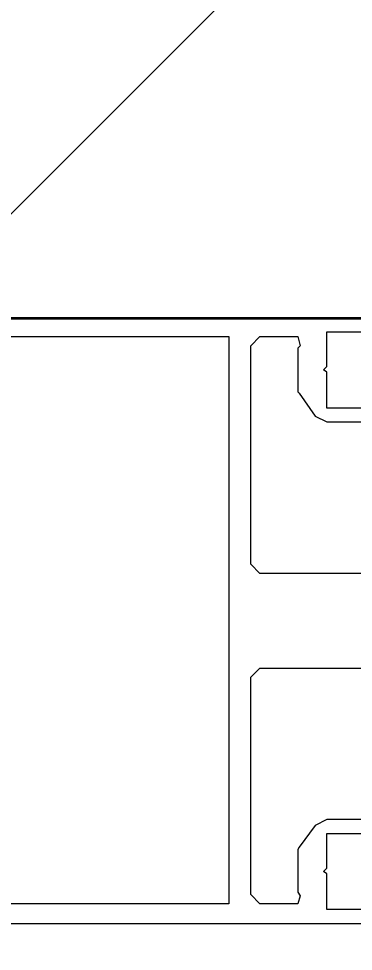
# Model space of a CAD drawing. Header units: millimetres. Extents: x 0 to 168960, y -92093 to 443706.
# Drawn here: x 41443.2 to 41478.6, y 213246.5 to 213345.1 of the extents above; entities that cross this region are included whole.
import ezdxf
from ezdxf.enums import TextEntityAlignment as Align

# ---------------------------------------------------------------- set-up
doc = ezdxf.new("R2018")
doc.units = ezdxf.units.MM
for name, color, linetype, lineweight in [('_0', 7, 'Continuous', 15), ('АР_Названия помещений', 124, 'Continuous', 5), ('АР_Номер помещения', 1, 'Continuous', 25), ('АР_Помещения_площадь', 19, 'Continuous', 9)]:
    doc.layers.add(name, color=color, linetype=linetype, lineweight=lineweight)
doc.layers.add('АР_Сущ.Несущая стена', color=7, linetype='Continuous')
doc.styles.add('ISOCPEUR', font='isocpeur.ttf', dxfattribs={"height": 174.9999999999999})
doc.styles.get("Standard").update_dxf_attribs({"font": 'arial.ttf'})

# ---------------------------------------------------------------- blocks, each defined once
blk = doc.blocks.new('2 ЭТАЖ')
at = {"layer": 'АР_Сущ.Несущая стена', "lineweight": 13, "ltscale": 10000}
h = blk.add_hatch(dxfattribs=at)
h.set_pattern_fill('ANSI35', color=8, scale=30)
h.set_pattern_definition([(45, (0, 0), (-134.7038418160373, 134.7038418160373), []), (45, (134.7038999999932, 0), (-134.7038418160373, 134.7038418160373), [238.125, -47.625, 0, -47.625])])
h.paths.add_polyline_path([(148958.3458491689, -115429.7962798382), (148267.2651568852, -115429.7962798382), (148267.2651568852, -115624.7962798383), (148958.3458491689, -115624.7962798383)])
h.paths.add_polyline_path([(148958.3458491689, -115234.7962798383), (148267.2651568852, -115234.7962798383), (148267.2651568852, -115429.7962798382), (148958.3458491689, -115429.7962798382)])
h.paths.add_polyline_path([(154211.6223047973, -115234.7962798383), (148958.3458491689, -115234.7962798383), (148958.3458491689, -115429.7962798382), (154211.6223047973, -115429.7962798382)])
h.paths.add_polyline_path([(154211.6223047973, -115429.7962798382), (148958.3458491689, -115429.7962798382), (148958.3458491689, -115624.7962798383), (154211.6223047973, -115624.7962798383)])
at = {"layer": 'АР_Сущ.Несущая стена', "color": 8, "linetype": 'Continuous', "lineweight": 35, "flags": 128}
blk.add_lwpolyline([(154211.6223047973, -115624.7962798383), (154211.6223047973, -115234.7962798383), (148267.2651568852, -115234.7962798383), (148267.2651568852, -115624.7962798383), (154211.6223047973, -115624.7962798383)], dxfattribs=at)
blk = doc.blocks.new('*U313')
at = {"color": 8, "style": 'ISOCPEUR', "width": 0.7, "flags": 1}
blk.add_attdef('КАТЕГОРИЯ', (-499.1655280450395, -2092.186355050572), '', height=250, dxfattribs=at)
at = {"layer": 'АР_Номер помещения', "color": 8, "style": 'ISOCPEUR', "width": 0.7}
blk.add_attdef('НОМЕР_ПОМЕЩЕНИЯ', text='', height=300, dxfattribs=at).set_placement((-17991.36545008802, 9086.770348017462), align=Align.MIDDLE_CENTER)
at = {"layer": 'АР_Помещения_площадь', "color": 8, "style": 'ISOCPEUR', "width": 0.7}
blk.add_attdef('ПЛОЩАДЬ_ПОМЕЩЕНИЯ', text='', height=200, dxfattribs=at).set_placement((-16295.6074529334, 2793.530901368822), align=Align.MIDDLE_RIGHT)
at = {"layer": 'АР_Помещения_площадь', "color": 8, "lineweight": 30, "width": 0.7, "flags": 104}
blk.add_attdef('ИМЯ_ПОМЕЩЕНИЯ', text='', height=100, dxfattribs=at).set_placement((157.6277002443094, 1217.141369806137), align=Align.MIDDLE_CENTER)
blk = doc.blocks.new('*U311')
at = {"color": 8, "style": 'ISOCPEUR', "width": 0.7, "flags": 1}
blk.add_attdef('КАТЕГОРИЯ', (-499.1655280450395, -2092.186355050572), '', height=250, dxfattribs=at)
at = {"layer": 'АР_Номер помещения', "color": 8, "style": 'ISOCPEUR', "width": 0.7}
blk.add_attdef('НОМЕР_ПОМЕЩЕНИЯ', text='', height=300, dxfattribs=at).set_placement((-16203.81493318083, 3280.39409066742), align=Align.MIDDLE_CENTER)
at = {"layer": 'АР_Помещения_площадь', "color": 8, "style": 'ISOCPEUR', "width": 0.7}
blk.add_attdef('ПЛОЩАДЬ_ПОМЕЩЕНИЯ', text='', height=200, dxfattribs=at).set_placement((-14647.37882336886, 3306.532411791179), align=Align.MIDDLE_RIGHT)
at = {"layer": 'АР_Помещения_площадь', "color": 8, "lineweight": 30, "width": 0.7, "flags": 104}
blk.add_attdef('ИМЯ_ПОМЕЩЕНИЯ', text='', height=100, dxfattribs=at).set_placement((157.6277002443094, 1217.141369806137), align=Align.MIDDLE_CENTER)
blk = doc.blocks.new('*U320')
at = {"color": 8, "style": 'ISOCPEUR', "width": 0.7, "flags": 1}
blk.add_attdef('КАТЕГОРИЯ', (-499.1655280450395, -2092.186355050572), '', height=250, dxfattribs=at)
at = {"layer": 'АР_Номер помещения', "color": 8, "style": 'ISOCPEUR', "width": 0.7}
blk.add_attdef('НОМЕР_ПОМЕЩЕНИЯ', text='', height=300, dxfattribs=at).set_placement((-10244.47456857629, 2689.593309388651), align=Align.MIDDLE_CENTER)
at = {"layer": 'АР_Помещения_площадь', "color": 8, "style": 'ISOCPEUR', "width": 0.7}
blk.add_attdef('ПЛОЩАДЬ_ПОМЕЩЕНИЯ', text='', height=200, dxfattribs=at).set_placement((-11657.5763313159, 5003.531761208926), align=Align.MIDDLE_RIGHT)
at = {"layer": 'АР_Помещения_площадь', "color": 8, "lineweight": 30, "width": 0.7, "flags": 104}
blk.add_attdef('ИМЯ_ПОМЕЩЕНИЯ', text='', height=100, dxfattribs=at).set_placement((157.6277002443094, 1217.141369806137), align=Align.MIDDLE_CENTER)
blk = doc.blocks.new('*U321')
at = {"color": 8, "style": 'ISOCPEUR', "width": 0.7, "flags": 1}
blk.add_attdef('КАТЕГОРИЯ', (-499.1655280450395, -2092.186355050572), '', height=250, dxfattribs=at)
at = {"layer": 'АР_Номер помещения', "color": 8, "style": 'ISOCPEUR', "width": 0.7}
blk.add_attdef('НОМЕР_ПОМЕЩЕНИЯ', text='', height=300, dxfattribs=at).set_placement((-15617.27441892639, 2049.959544640902), align=Align.MIDDLE_CENTER)
at = {"layer": 'АР_Помещения_площадь', "color": 8, "style": 'ISOCPEUR', "width": 0.7}
blk.add_attdef('ПЛОЩАДЬ_ПОМЕЩЕНИЯ', text='', height=200, dxfattribs=at).set_placement((-14694.54413932459, 7577.516314055376), align=Align.MIDDLE_RIGHT)
at = {"layer": 'АР_Помещения_площадь', "color": 8, "lineweight": 30, "width": 0.7, "flags": 104}
blk.add_attdef('ИМЯ_ПОМЕЩЕНИЯ', text='', height=100, dxfattribs=at).set_placement((157.6277002443094, 1217.141369806137), align=Align.MIDDLE_CENTER)
blk = doc.blocks.new('*U362')
at = {"color": 8, "style": 'ISOCPEUR', "width": 0.7, "flags": 1}
blk.add_attdef('КАТЕГОРИЯ', (-499.1655280450395, -2092.186355050572), '', height=250, dxfattribs=at)
at = {"layer": 'АР_Номер помещения', "color": 8, "style": 'ISOCPEUR', "width": 0.7}
blk.add_attdef('НОМЕР_ПОМЕЩЕНИЯ', text='', height=300, dxfattribs=at).set_placement((-17564.86919595587, 2858.18843627081), align=Align.MIDDLE_CENTER)
at = {"layer": 'АР_Помещения_площадь', "color": 8, "style": 'ISOCPEUR', "width": 0.7}
blk.add_attdef('ПЛОЩАДЬ_ПОМЕЩЕНИЯ', text='', height=200, dxfattribs=at).set_placement((-1475.609504904383, 2342.480832341213), align=Align.MIDDLE_RIGHT)
at = {"layer": 'АР_Помещения_площадь', "color": 8, "lineweight": 30, "width": 0.7, "flags": 104}
blk.add_attdef('ИМЯ_ПОМЕЩЕНИЯ', text='', height=100, dxfattribs=at).set_placement((157.6277002443094, 1217.141369806137), align=Align.MIDDLE_CENTER)
blk = doc.blocks.new('*U418')
at = {"color": 8, "lineweight": 0, "ltscale": 100, "transparency": 33554687}
for points in [[(389.4822040469925, -0.9755092450972144), (389.4822040469925, -99.976506331633)], [(390.9452134003703, -99.00110474977134), (390.9452134003703, -94.0023034202344), (394.7248402688027, -94.0023034202344), (394.9686751610324, -93.63655108188993), (395.3344274993477, -94.0023034202344), (398.9921369216362, -94.0023034202344), (398.9921369216362, -99.00110474977134)], [(400.4552082879426, -99.976506331633), (400.4552082879426, -94.0023034202344), (399.8455590444108, -92.7830669461431), (397.5290655553298, -91.0761606875925), (397.2852306631002, -90.95424324147768), (392.7740991179788, -90.95424324147768), (392.4082847667349, -91.19807813370733), (391.5548626439021, -90.95424324147768), (391.5548626439021, -86.93078148085931), (392.5302642257492, -85.95544191194074), (415.5020697962217, -85.95544191194074), (416.477471378127, -86.93078148085931), (416.477471378127, -116.6798165787944)], [(426.4750740371718, -116.6798165787944), (426.4750740371718, -86.93078148085931), (427.4504756190189, -85.95544191194074), (450.5441986356353, -85.95544191194074), (451.5196002174824, -86.93078148085931), (451.5196002174824, -90.95424324147768), (450.5441986356353, -91.19807813370733), (450.3003637434057, -90.95424324147768), (445.6673147521986, -90.95424324147768), (445.5453973061129, -91.0761606875925), (443.1069863708298, -92.7830669461431), (442.4973371273562, -94.0023034202344), (442.4973371273562, -99.976506331633)], [(443.9604084936626, -99.00110474977134), (443.9604084936626, -94.0023034202344), (447.7400353620368, -94.0023034202344), (447.9838702542664, -93.63655108188993), (448.34962259264, -94.0023034202344), (452.0072700019417, -94.0023034202344), (452.0072700019417, -99.00110474977134)], [(453.4703413682481, -99.976506331633), (453.4703413682481, -0.9755092450972144)]]:
    blk.add_lwpolyline(points, dxfattribs=at)
blk.add_lwpolyline([(391.5548626439021, -4.023569423853928), (451.5196002174824, -4.023569423853928), (451.5196002174824, -83.63888640987295), (391.5548626439021, -83.63888640987295)], close=True, dxfattribs=at)

msp = doc.modelspace()

# ---------------------------------------------------------------- block references
at = {"layer": '_0'}
ref = msp.add_blockref('*U362', (49645.1823398304, 311704.5919760152), dxfattribs=at)
lines = msp.add_mtext('\\W0.8000;Кабинет информатики и информационных\\Pтехнологий с возможностью деления\\Pтрансформируемой перегородкой на два\\Pпомещения', dxfattribs={"layer": 'АР_Названия помещений', "color": 8, "insert": (33695.11667115668, 321446.1710718342), "char_height": 6603.183349143786, "width": 1779.628549205147, "attachment_point": 1})
ref.add_attrib('ИМЯ_ПОМЕЩЕНИЯ', '', (33695.11667115668, 321446.1710718342), dxfattribs={"flags": 104}).embed_mtext(lines)
msp.add_blockref('2 ЭТАЖ', (-108312.0650469619, 328938.2303964282), dxfattribs=at)
ref = msp.add_blockref('*U321', (54763.55928169357, 212758.4725225009), dxfattribs=at)
lines = msp.add_mtext('\\W0.8000;Кабинет для индивидуальных занятий, в т.ч. с\\Pучителем-логопедом', dxfattribs={"layer": 'АР_Названия помещений', "color": 8, "insert": (38693.74365487174, 222377.8238754013), "char_height": 1807.932503779579, "width": 1779.628549205147, "attachment_point": 1})
ref.add_attrib('ИМЯ_ПОМЕЩЕНИЯ', '', (38693.74365487174, 222377.8238754013), dxfattribs={"flags": 104}).embed_mtext(lines)
ref = msp.add_blockref('*U313', (27538.42778086013, 209421.2050250267), dxfattribs=at)
lines = msp.add_mtext('\\W0.8000;Учебный кабинет', dxfattribs={"layer": 'АР_Названия помещений', "color": 8, "insert": (9204.49198507701, 217630.0515764775), "char_height": 7901.090763288637, "width": 2057.474201644778, "attachment_point": 1})
ref.add_attrib('ИМЯ_ПОМЕЩЕНИЯ', '', (9204.49198507701, 217630.0515764775), dxfattribs={"flags": 104}).embed_mtext(lines)
ref = msp.add_blockref('*U320', (46630.55029535174, 212760.2086877077), dxfattribs=at)
lines = msp.add_mtext('\\W0.8000;Учебный кабинет', dxfattribs={"layer": 'АР_Названия помещений', "color": 8, "insert": (33259.45520803332, 215152.9390236059), "char_height": 5388.028379698851, "width": 1122.294991923081, "attachment_point": 1})
ref.add_attrib('ИМЯ_ПОМЕЩЕНИЯ', '', (33259.45520803332, 215152.9390236059), dxfattribs={"flags": 104}).embed_mtext(lines)
ref = msp.add_blockref('*U311', (30978.42778086013, 209384.5919760153), dxfattribs=at)
lines = msp.add_mtext('\\W0.8000;Коридор с рекреацией (начальная школа)', dxfattribs={"layer": 'АР_Названия помещений', "color": 8, "insert": (13247.65768185953, 213506.3689067047), "char_height": 8048.696359112597, "width": 2250.921127342888, "attachment_point": 1})
ref.add_attrib('ИМЯ_ПОМЕЩЕНИЯ', '', (13247.65768185953, 213506.3689067047), dxfattribs={"flags": 104}).embed_mtext(lines)
at = {"layer": '_0', "lineweight": 0, "rotation": 90}
msp.add_blockref('*U418', (41381.75039928713, 212859.9637752217), dxfattribs=at)

doc.saveas('drawing.dxf')
